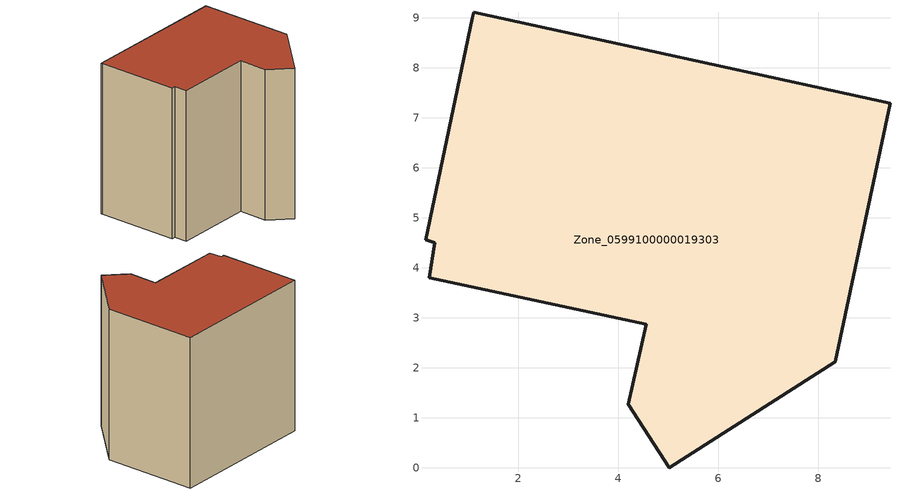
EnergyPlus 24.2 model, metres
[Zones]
Zone_0599100000019303
 floor ground (C_G): 1.08,8.99 1.11,9.11 9.44,7.29 8.35,2.12 5.02,0 4.21,1.27 4.57,2.87 0.22,3.8 0.34,4.5 0.15,4.56 z0
 wall outside (C_F): 4.57,2.87 4.21,1.27 5.02,0 8.35,2.12 9.44,7.29 1.11,9.11 1.08,8.99 0.15,4.56 0.34,4.5 0.22,3.8 4.57,2.87 z0:8.56
 roof outside (C_R): 1.11,9.11 1.08,8.99 0.15,4.56 0.34,4.5 0.22,3.8 4.57,2.87 4.21,1.27 5.02,0 8.35,2.12 9.44,7.29 z8.56
[BUILDING]
Pand.0599100000019303: North Axis=0; Terrain=City; Loads Convergence Tolerance Value=0.04; Temperature Convergence Tolerance Value=0.4; Solar Distribution=FullExterior; Maximum Number of Warmup Days=25; Minimum Number of Warmup Days=1
[Site:Location]
Rotterdam.The.Hague.AP_ZH_NLD Design_Conditions: Latitude=51.96; Longitude=4.45; Time Zone=1; Elevation=-4.5
[SITE:GROUNDTEMPERATURE:BUILDINGSURFACE]
18, 18, 18, 18, 18, 18, 18, 18, 18, 18, 18, 18
[MATERIAL] Thermal Absorptance=0.9; Solar Absorptance=0.7; Visible Absorptance=0.7
Name | Roughness | Thickness | Conductivity | Density | Specific Heat
G.TC.1975-1991 | MediumSmooth | 0.15 | 0.288461 | 540 | 1210
F.TC.1975-1991 | Rough | 0.3 | 0.230769 | 1920 | 840
R.TC.1975-1991 | MediumRough | 0.2 | 0.153846 | 1500 | 1000
[CONSTRUCTION]
C_G: G.TC.1975-1991
C_F: F.TC.1975-1991
C_R: R.TC.1975-1991
[ZONE]
Zone_0599100000019303: Type=1; Multiplier=1; Ceiling Height=Autocalculate; Volume=Autocalculate; Floor Area=autocalculate; Part of Total Floor Area=Yes
[ZONEINFILTRATION:DESIGNFLOWRATE]
Infil_Zone_0599100000019303: Zone or ZoneList or Space or SpaceList=Zone_0599100000019303; Schedule=AlwaysOn; Design Flow Rate Calculation Method=Flow/Area; Flow Rate per Floor Area=0.003; Constant Term Coefficient=1; Temperature Term Coefficient=0; Velocity Term Coefficient=0; Velocity Squared Term Coefficient=0
[HVACTEMPLATE:ZONE:IDEALLOADSAIRSYSTEM]
Zone_0599100000019303: Maximum Heating Supply Air Temperature=50; Minimum Cooling Supply Air Temperature=13; Maximum Heating Supply Air Humidity Ratio=0.0156; Minimum Cooling Supply Air Humidity Ratio=0.0077; Heating Limit=NoLimit; Cooling Limit=NoLimit; Dehumidification Control Type=ConstantSensibleHeatRatio; Cooling Sensible Heat Ratio=0.7; Dehumidification Setpoint=60; Humidification Control Type=None; Humidification Setpoint=30; Outdoor Air Method=None; Outdoor Air Flow Rate per Person=0.00944; Outdoor Air Flow Rate per Zone Floor Area=0; Outdoor Air Flow Rate per Zone=0; Demand Controlled Ventilation Type=None; Outdoor Air Economizer Type=NoEconomizer; Heat Recovery Type=None; Sensible Heat Recovery Effectiveness=0.7; Latent Heat Recovery Effectiveness=0.65
[ZONECONTROL:THERMOSTAT]
ThermostatControl_Zone_0599100000019303: Zone or ZoneList=Zone_0599100000019303; Control Type Schedule=DualSetpointControlType; Control 1=Thermostat_Zone_0599100000019303; Temperature Difference Between Cutout And Setpoint=0
[THERMOSTATSETPOINT:DUALSETPOINT]
Thermostat_Zone_0599100000019303: Heating Setpoint Temperature Schedule=HeatingSetpoint_Zone_0599100000019303; Cooling Setpoint Temperature Schedule=CoolingSetpoint_Zone_0599100000019303
[SCHEDULE:COMPACT]
HeatingSetpoint_Zone_0599100000019303: Through: 12/31, For: AllDays, Until: 24:00, 21
CoolingSetpoint_Zone_0599100000019303: Through: 12/31, For: AllDays, Until: 24:00, 24
DualSetpointControlType: Through: 12/31, For: AllDays, Until: 24:00, 4
AlwaysOn: Through: 12/31, For: AllDays, Until: 24:00, 1
